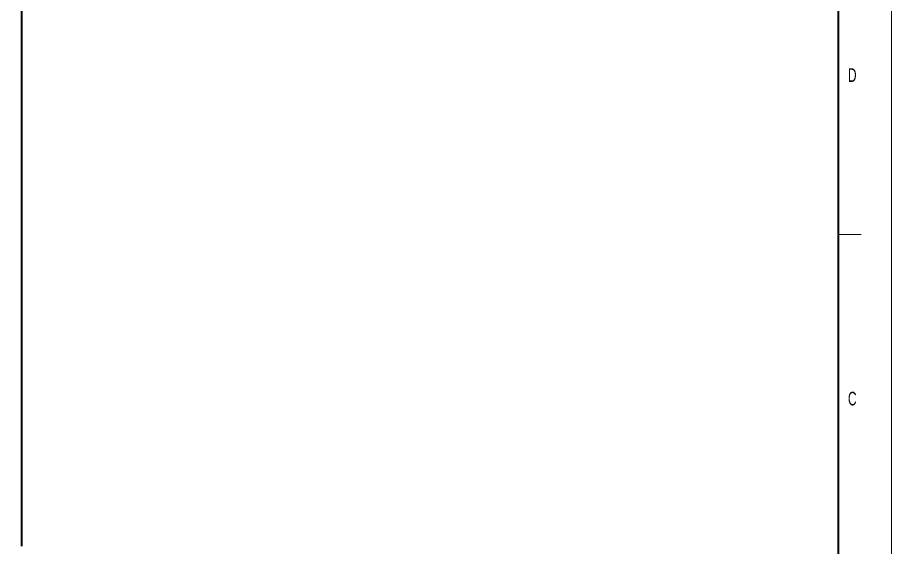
# Model space of a CAD drawing. Header units: millimetres. Extents: x 0 to 841, y 0 to 594.
# Drawn here: x 647.8 to 841, y 157.7 to 274.8 of the extents above; entities that cross this region are included whole.
import ezdxf
from ezdxf.enums import TextEntityAlignment as Align

# ---------------------------------------------------------------- set-up
doc = ezdxf.new("R2010")
doc.units = ezdxf.units.MM
doc.header["$LTSCALE"] = 0.8
for name, color, linetype, lineweight in [('1', 7, 'Continuous', 13), ('12', 7, 'Continuous', 25), ('4', 7, 'Continuous', 35), ('9', 7, 'Continuous', 13)]:
    doc.layers.add(name, color=color, linetype=linetype, lineweight=lineweight)

msp = doc.modelspace()

# ---------------------------------------------------------------- linework, layer by layer
at = {"layer": '1'}
msp.add_line((834.2748, 226.8378), (829.263, 226.8378), dxfattribs=at)
at = {"layer": '1', "lineweight": 35}
msp.add_lwpolyline([(829.263, 112.0142), (829.263, 582.2276), (10.3331, 582.2276), (10.3331, 10.3819)], dxfattribs=at)
at = {"layer": '12', "lineweight": 13}
msp.add_lwpolyline([(0, 594), (841, 594), (841, 0), (0, 0)], close=True, dxfattribs=at)
at = {"layer": '4'}
msp.add_line((648.7173, 158), (648.7173, 584), dxfattribs=at)
at = {"layer": '9'}
msp.add_lwpolyline([(0, 0), (841, 0), (841, 594), (0, 594)], close=True, dxfattribs=at)

# ---------------------------------------------------------------- texts
at = {"layer": '1', "width": 0.65}
for s, p in [('D', (833.2709, 260.5646)), ('C', (833.2709, 189.0835))]:
    msp.add_text(s, height=3.02, dxfattribs=at).set_placement(p, align=Align.RIGHT)

doc.saveas('drawing.dxf')
